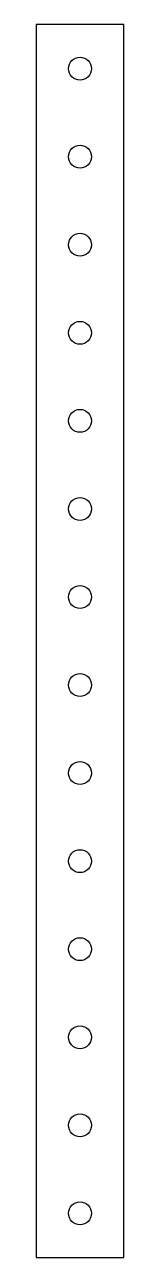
# Model space of a CAD drawing. Header units: inches. Extents: x 0 to 1, y -14 to 0.
import ezdxf

# ---------------------------------------------------------------- set-up
doc = ezdxf.new("R2010")
doc.units = ezdxf.units.IN
doc.header["$MEASUREMENT"] = 0

msp = doc.modelspace()

# ---------------------------------------------------------------- linework, layer by layer
msp.add_lwpolyline([(1, 0), (0, 0), (0, -14), (1, -14)], close=True)
for centre in [(0.5, -0.5), (0.5, -1.5), (0.5, -2.5), (0.5, -3.5), (0.5, -4.5), (0.5, -5.5), (0.5, -6.5), (0.5, -7.5), (0.5, -8.5), (0.5, -9.5), (0.5, -10.5), (0.5, -11.5), (0.5, -12.5), (0.5, -13.5)]:
    msp.add_circle(centre, 0.13)

doc.saveas('drawing.dxf')
